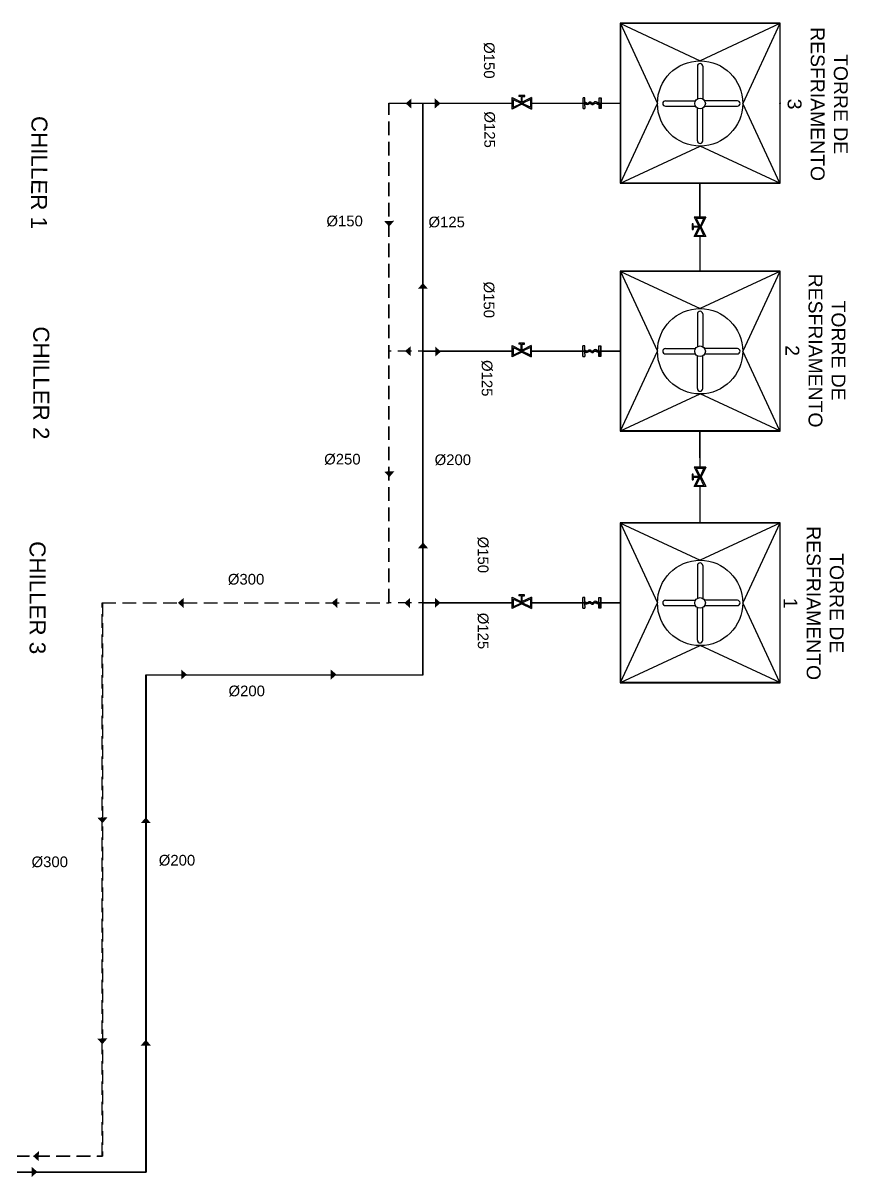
# Model space of a CAD drawing. Header units: millimetres. Extents: x -3738 to 3262, y -2165 to 2136.
# Drawn here: x 1144 to 2692, y -2104 to 60 of the extents above; entities that cross this region are included whole.
import ezdxf

# ---------------------------------------------------------------- set-up
doc = ezdxf.new("R2010")
doc.units = ezdxf.units.MM
doc.linetypes.add('DASHEDX2', pattern=[38.1, 25.4, -12.7])
doc.styles.get("Standard").update_dxf_attribs({"font": 'arial.ttf'})

msp = doc.modelspace()

# ---------------------------------------------------------------- hatches: boundary and pattern name
h = msp.add_hatch(color=256)
h.set_gradient(color1=(255, 255, 255), tint=1)
h.paths.add_polyline_path([(1873.2, -81.6), (1862.3, -90.9), (1873, -100.5), (1873.1, -91.7)])
h = msp.add_hatch(color=256)
h.set_gradient(color1=(255, 255, 255), tint=1)
h.paths.add_polyline_path([(1917.1, -100.4), (1927.9, -90.9), (1917.1, -81.5), (1917.1, -90.2)])
h = msp.add_hatch(color=256)
h.set_gradient(color1=(255, 255, 255), tint=1)
h.paths.add_polyline_path([(2081.2, -81.8), (2081.2, -77.8), (2085.8, -77.8), (2085.8, -75.8), (2075, -75.8), (2075, -77.8), (2079.6, -77.8), (2079.6, -81.8), (2079.6, -88.6), (2062.3, -80), (2062.3, -101.6), (2080.4, -92.6), (2098.4, -101.6), (2098.4, -80), (2081.2, -88.6)])
h.paths.add_polyline_path([(2096.8, -83.6), (2096.8, -85.4), (2096.8, -96.2), (2096.8, -98), (2081.2, -90.8)], flags=16)
h.paths.add_polyline_path([(2079.6, -90.8), (2064.1, -98), (2064.1, -96.2), (2064.1, -85.4), (2064.1, -83.6)], flags=16)
h = msp.add_hatch(color=256)
h.set_gradient(color1=(255, 255, 255), tint=1)
h.paths.add_polyline_path([(2195.5, -100.6), (2198.9, -100.6), (2198.9, -95.6), (2198.9, -92.3), (2198.9, -92.3, -0.084871), (2200.6, -92.6, 0.220547), (2205.2, -92.1, -0.300962), (2210.8, -92.4, 0.352674), (2215.6, -92.2, -0.316574), (2221.4, -91.6, 0.128167), (2223.8, -92.3), (2225.6, -92.3), (2225.6, -100.6), (2229, -100.6), (2229, -80.6), (2225.6, -80.6), (2225.6, -88.9), (2223.5, -88.9, -0.122528), (2221.2, -88.3, 0.319388), (2215.4, -89.1, -0.349002), (2211.2, -89.4, 0.322318), (2205.3, -89.6, -0.317246), (2201.8, -89.7, 0.144959), (2199.1, -88.9), (2198.9, -88.9), (2198.9, -85.6), (2198.9, -80.6), (2195.5, -80.6)])
h = msp.add_hatch(color=256)
h.set_gradient(color1=(255, 255, 255), tint=1)
edge = h.paths.add_edge_path()
edge.add_line((2229, -91.1), (2220, -91.1))
edge.add_arc((2218.9, -96), 5.02, 60.7856, 78.3359, ccw=False)
edge.add_arc((2223.8, -87.3), 5.02, 240.7856, 270)
edge.add_line((2223.8, -92.3), (2225.6, -92.3))
edge.add_line((2225.6, -92.3), (2225.6, -100.6))
edge.add_line((2225.6, -100.6), (2229, -100.6))
edge.add_line((2229, -100.6), (2229, -91.1))
h = msp.add_hatch(color=256)
h.set_gradient(color1=(255, 255, 255), tint=1)
h.paths.add_polyline_path([(1821.8, -311.3), (1831.4, -322), (1840.7, -311.1), (1831.9, -311.2)])
h = msp.add_hatch(color=256)
h.set_gradient(color1=(255, 255, 255), tint=1)
h.paths.add_polyline_path([(2405.8, -321.5), (2401.8, -321.5), (2401.8, -316.9), (2399.8, -316.9), (2399.8, -327.6), (2401.8, -327.6), (2401.8, -323.1), (2405.8, -323.1), (2412.6, -323.1), (2404, -340.3), (2425.6, -340.3), (2416.6, -322.3), (2425.6, -304.3), (2404, -304.3), (2412.6, -321.5)])
h.paths.add_polyline_path([(2407.6, -305.9), (2409.4, -305.9), (2420.2, -305.9), (2422, -305.9), (2414.8, -321.5)], flags=16)
h.paths.add_polyline_path([(2414.8, -323.1), (2422, -338.5), (2420.2, -338.5), (2409.4, -338.5), (2407.6, -338.5)], flags=16)
h = msp.add_hatch(color=256)
h.set_gradient(color1=(255, 255, 255), tint=1)
h.paths.add_polyline_path([(1894.1, -438.6), (1904.2, -438.6), (1894.8, -427.8), (1885.3, -438.6)])
h = msp.add_hatch(color=256)
h.set_gradient(color1=(255, 255, 255), tint=1)
h.paths.add_polyline_path([(2080.9, -546.7), (2080.9, -542.7), (2085.5, -542.7), (2085.5, -540.7), (2074.8, -540.7), (2074.8, -542.7), (2079.3, -542.7), (2079.3, -546.7), (2079.3, -553.5), (2062.1, -544.9), (2062.1, -566.5), (2080.1, -557.5), (2098.1, -566.5), (2098.1, -544.9), (2080.9, -553.4)])
h.paths.add_polyline_path([(2096.6, -548.5), (2096.6, -550.3), (2096.6, -561.1), (2096.6, -562.9), (2080.9, -555.6)], flags=16)
h.paths.add_polyline_path([(2079.3, -555.7), (2063.9, -562.9), (2063.9, -561.1), (2063.9, -550.3), (2063.9, -548.5)], flags=16)
h = msp.add_hatch(color=256)
h.set_gradient(color1=(255, 255, 255), tint=1)
h.paths.add_polyline_path([(1872.1, -546.1), (1861.1, -555.4), (1871.8, -565), (1871.9, -556.2)])
h = msp.add_hatch(color=256)
h.set_gradient(color1=(255, 255, 255), tint=1)
h.paths.add_polyline_path([(1917.8, -565.8), (1928.6, -556.4), (1917.8, -546.9), (1917.8, -555.7)])
h = msp.add_hatch(color=256)
h.set_gradient(color1=(255, 255, 255), tint=1)
h.paths.add_polyline_path([(2195, -565.6), (2198.4, -565.6), (2198.4, -560.6), (2198.4, -557.2), (2198.4, -557.2, -0.084871), (2200.1, -557.5, 0.220547), (2204.7, -557.1, -0.300962), (2210.3, -557.4, 0.352674), (2215.2, -557.2, -0.316574), (2220.9, -556.6, 0.128167), (2223.4, -557.2), (2225.2, -557.2), (2225.2, -565.6), (2228.5, -565.6), (2228.5, -545.5), (2225.2, -545.5), (2225.2, -553.9), (2223.1, -553.9, -0.122528), (2220.7, -553.3, 0.319388), (2214.9, -554.1, -0.349002), (2210.7, -554.4, 0.322318), (2204.8, -554.6, -0.317246), (2201.3, -554.7, 0.144959), (2198.6, -553.9), (2198.4, -553.9), (2198.4, -550.5), (2198.4, -545.5), (2195, -545.5)])
h = msp.add_hatch(color=256)
h.set_gradient(color1=(255, 255, 255), tint=1)
edge = h.paths.add_edge_path()
edge.add_line((2228.5, -556.1), (2219.5, -556.1))
edge.add_arc((2218.5, -561), 5.02, 60.7856, 78.3359, ccw=False)
edge.add_arc((2223.4, -552.2), 5.02, 240.7856, 270)
edge.add_line((2223.4, -557.2), (2225.2, -557.2))
edge.add_line((2225.2, -557.2), (2225.2, -565.6))
edge.add_line((2225.2, -565.6), (2228.5, -565.6))
edge.add_line((2228.5, -565.6), (2228.5, -556.1))
h = msp.add_hatch(color=256)
h.set_gradient(color1=(255, 255, 255), tint=1)
h.paths.add_polyline_path([(2405.9, -790.6), (2401.9, -790.6), (2401.9, -786), (2399.9, -786), (2399.9, -796.8), (2401.9, -796.8), (2401.9, -792.2), (2405.9, -792.2), (2412.7, -792.2), (2404.1, -809.4), (2425.7, -809.4), (2416.7, -791.4), (2425.7, -773.4), (2404.1, -773.4), (2412.6, -790.6)])
h.paths.add_polyline_path([(2407.7, -775), (2409.5, -775), (2420.3, -775), (2422.1, -775), (2414.8, -790.6)], flags=16)
h.paths.add_polyline_path([(2414.9, -792.2), (2422.1, -807.6), (2420.3, -807.6), (2409.5, -807.6), (2407.7, -807.6)], flags=16)
h = msp.add_hatch(color=256)
h.set_gradient(color1=(255, 255, 255), tint=1)
h.paths.add_polyline_path([(1822.2, -781.3), (1831.8, -792), (1841.1, -781.1), (1832.4, -781.2)])
h = msp.add_hatch(color=256)
h.set_gradient(color1=(255, 255, 255), tint=1)
h.paths.add_polyline_path([(1894.3, -925.1), (1904.4, -925.1), (1895, -914.3), (1885.5, -925.1)])
h = msp.add_hatch(color=256)
h.set_gradient(color1=(255, 255, 255), tint=1)
h.paths.add_polyline_path([(2081.1, -1018.6), (2081.1, -1014.6), (2085.7, -1014.6), (2085.7, -1012.6), (2074.9, -1012.6), (2074.9, -1014.6), (2079.5, -1014.6), (2079.5, -1018.6), (2079.5, -1025.4), (2062.2, -1016.8), (2062.2, -1038.4), (2080.3, -1029.4), (2098.3, -1038.4), (2098.3, -1016.8), (2081.1, -1025.3)])
h.paths.add_polyline_path([(2096.7, -1020.4), (2096.7, -1022.2), (2096.7, -1033), (2096.7, -1034.8), (2081.1, -1027.5)], flags=16)
h.paths.add_polyline_path([(2079.5, -1027.6), (2064, -1034.8), (2064, -1033), (2064, -1022.2), (2064, -1020.4)], flags=16)
h = msp.add_hatch(color=256)
h.set_gradient(color1=(255, 255, 255), tint=1)
h.paths.add_polyline_path([(1445.9, -1018.3), (1435, -1027.6), (1445.7, -1037.2), (1445.8, -1028.5)])
h = msp.add_hatch(color=256)
h.set_gradient(color1=(255, 255, 255), tint=1)
h.paths.add_polyline_path([(1734.2, -1018.2), (1723.3, -1027.5), (1734, -1037.1), (1734.1, -1028.3)])
h = msp.add_hatch(color=256)
h.set_gradient(color1=(255, 255, 255), tint=1)
h.paths.add_polyline_path([(1870.8, -1018.4), (1859.9, -1027.7), (1870.5, -1037.3), (1870.6, -1028.5)])
h = msp.add_hatch(color=256)
h.set_gradient(color1=(255, 255, 255), tint=1)
h.paths.add_polyline_path([(1917.2, -1036.9), (1928, -1027.5), (1917.2, -1018), (1917.2, -1026.8)])
h = msp.add_hatch(color=256)
h.set_gradient(color1=(255, 255, 255), tint=1)
h.paths.add_polyline_path([(2195.1, -1037.6), (2198.4, -1037.6), (2198.4, -1032.5), (2198.4, -1029.2), (2198.5, -1029.2, -0.084871), (2200.1, -1029.5, 0.220547), (2204.8, -1029, -0.300962), (2210.3, -1029.3, 0.352674), (2215.2, -1029.2, -0.316574), (2220.9, -1028.6, 0.128167), (2223.4, -1029.2), (2225.2, -1029.2), (2225.2, -1037.6), (2228.5, -1037.6), (2228.5, -1017.5), (2225.2, -1017.5), (2225.2, -1025.8), (2223.1, -1025.8, -0.122528), (2220.7, -1025.3, 0.319388), (2215, -1026, -0.349002), (2210.7, -1026.4, 0.322318), (2204.9, -1026.5, -0.317246), (2201.4, -1026.7, 0.144959), (2198.6, -1025.8), (2198.4, -1025.8), (2198.4, -1022.5), (2198.4, -1017.5), (2195.1, -1017.5)])
h = msp.add_hatch(color=256)
h.set_gradient(color1=(255, 255, 255), tint=1)
edge = h.paths.add_edge_path()
edge.add_line((2228.5, -1028), (2219.5, -1028))
edge.add_arc((2218.5, -1032.9), 5.02, 60.7856, 78.3359, ccw=False)
edge.add_arc((2223.4, -1024.2), 5.02, 240.7856, 270)
edge.add_line((2223.4, -1029.2), (2225.2, -1029.2))
edge.add_line((2225.2, -1029.2), (2225.2, -1037.6))
edge.add_line((2225.2, -1037.6), (2228.5, -1037.6))
edge.add_line((2228.5, -1037.6), (2228.5, -1028))
h = msp.add_hatch(color=256)
h.set_gradient(color1=(255, 255, 255), tint=1)
h.paths.add_polyline_path([(1441.2, -1171.6), (1452, -1162.1), (1441.2, -1152.7), (1441.2, -1161.5)])
h = msp.add_hatch(color=256)
h.set_gradient(color1=(255, 255, 255), tint=1)
h.paths.add_polyline_path([(1721.9, -1171.6), (1732.7, -1162.1), (1721.9, -1152.7), (1721.9, -1161.5)])
h = msp.add_hatch(color=256)
h.set_gradient(color1=(255, 255, 255), tint=1)
h.paths.add_polyline_path([(1283.8, -1430.3), (1293.4, -1441), (1302.7, -1430.1), (1294, -1430.2)])
h = msp.add_hatch(color=256)
h.set_gradient(color1=(255, 255, 255), tint=1)
h.paths.add_polyline_path([(1374.1, -1440.8), (1384.2, -1440.8), (1374.8, -1430), (1365.3, -1440.8)])
h = msp.add_hatch(color=256)
h.set_gradient(color1=(255, 255, 255), tint=1)
h.paths.add_polyline_path([(1283.6, -1844.8), (1293.2, -1855.5), (1302.5, -1844.6), (1293.7, -1844.6)])
h = msp.add_hatch(color=256)
h.set_gradient(color1=(255, 255, 255), tint=1)
h.paths.add_polyline_path([(1374.1, -1857.8), (1384.2, -1857.8), (1374.8, -1847), (1365.3, -1857.8)])
h = msp.add_hatch(color=256)
h.set_gradient(color1=(255, 255, 255), tint=1)
h.paths.add_polyline_path([(1174.1, -2056), (1163.2, -2065.3), (1173.9, -2074.9), (1174, -2066.1)])
h = msp.add_hatch(color=256)
h.set_gradient(color1=(255, 255, 255), tint=1)
h.paths.add_polyline_path([(1160.7, -2104.3), (1171.5, -2094.8), (1160.7, -2085.4), (1160.7, -2094.1)])

# ---------------------------------------------------------------- linework, layer by layer
for p, q in [((2265.4, 58.8), (2265.4, -240.2)), ((2564.4, 58.8), (2265.4, 58.8)), ((2265.4, 58.8), (2334.9, -91)), ((2265.4, 58.8), (2414.9, -11)), ((2564.4, 58.8), (2414.9, -11)), ((2564.4, 58.8), (2494.9, -91)), ((2564.4, 58.8), (2564.4, -90.5)), ((2409.9, -21), (2409.9, -82.3)), ((2419.9, -21), (2419.9, -82.3)), ((2062.3, -83.6), (2062.3, -80)), ((2062.3, -101.6), (2062.3, -80)), ((2062.3, -80), (2079.6, -88.6)), ((2062.3, -101.6), (2062.3, -83.6)), ((2064.1, -85.4), (2064.1, -83.6)), ((2064.1, -83.6), (2079.6, -90.8)), ((2064.1, -85.4), (2064.1, -96.2)), ((2085.8, -75.8), (2075, -75.8)), ((2075, -75.8), (2075, -77.8)), ((2079.6, -77.8), (2075, -77.8)), ((2079.6, -81.8), (2079.6, -77.8)), ((2079.6, -88.6), (2079.6, -81.8)), ((2081.2, -81.8), (2081.2, -77.8)), ((2081.2, -77.8), (2085.8, -77.8)), ((2098.4, -80), (2081.2, -88.6)), ((2081.2, -88.6), (2081.2, -81.8)), ((2096.8, -83.6), (2081.2, -90.8)), ((2085.8, -77.8), (2085.8, -75.8)), ((2096.8, -85.4), (2096.8, -83.6)), ((2096.8, -85.4), (2096.8, -96.2)), ((2098.4, -83.6), (2098.4, -80)), ((2098.4, -80), (2098.4, -101.6)), ((2098.4, -101.6), (2098.4, -83.6)), ((2195.5, -83.9), (2195.5, -80.6)), ((2195.5, -100.6), (2195.5, -80.6)), ((2198.9, -80.6), (2195.5, -80.6)), ((2195.5, -100.6), (2195.5, -83.9)), ((2198.9, -85.6), (2198.9, -80.6)), ((2198.9, -88.9), (2198.9, -85.6)), ((2225.6, -88.9), (2225.6, -80.6)), ((2225.6, -80.6), (2229, -80.6)), ((2229, -83.9), (2229, -80.6)), ((2229, -80.6), (2229, -100.6)), ((2229, -100.6), (2229, -83.9)), ((2349.9, -86), (2406.2, -86)), ((2484.9, -86), (2423.5, -86)), ((1894.8, -90.5), (1894.8, -91)), ((1894.8, -90.5), (2064.1, -90.5)), ((1894.8, -1027.3), (1894.8, -91)), ((1894.8, -91), (1894.8, -91)), ((1895.3, -555.3), (1895.3, -91)), ((2064.1, -91), (1895.3, -91)), ((2080.4, -92.6), (2062.3, -101.6)), ((2080.4, -92.6), (2062.3, -101.6)), ((2062.3, -101.6), (2062.3, -98)), ((2064.1, -98), (2079.6, -90.8)), ((2064.1, -96.2), (2064.1, -98)), ((2078.9, -90.5), (2081.8, -90.5)), ((2078.9, -90.5), (2081.8, -90.5)), ((2079.2, -91), (2081.6, -91)), ((2081.6, -91), (2079.2, -91)), ((2080.4, -92.6), (2098.4, -101.6)), ((2098.4, -101.6), (2080.4, -92.6)), ((2096.8, -98), (2081.2, -90.8)), ((2096.8, -90.5), (2264.9, -90.5)), ((2264.9, -91), (2096.8, -91)), ((2096.8, -96.2), (2096.8, -98)), ((2098.4, -101.6), (2098.4, -98)), ((2195.5, -100.6), (2195.5, -97.3)), ((2195.5, -100.6), (2198.9, -100.6)), ((2198.9, -88.9), (2199.1, -88.9)), ((2198.9, -95.6), (2198.9, -92.3)), ((2198.9, -92.3), (2198.9, -92.3)), ((2198.9, -95.6), (2198.9, -100.6)), ((2202.6, -90.1), (2202.6, -90.1)), ((2223.5, -88.9), (2225.6, -88.9)), ((2223.8, -92.3), (2225.6, -92.3)), ((2225.6, -100.6), (2225.6, -92.3)), ((2229, -100.6), (2225.6, -100.6)), ((2229, -100.6), (2229, -97.3)), ((2264.9, -90), (2264.9, -90.5)), ((2265.4, -240.2), (2334.9, -91)), ((2349.9, -96), (2406.2, -96)), ((2409.9, -161), (2409.9, -99.7)), ((2419.9, -161), (2419.9, -99.7)), ((2423.5, -96), (2484.9, -96)), ((2564.4, -240.2), (2494.9, -91)), ((2564.4, -91), (2564.4, -90.5)), ((2564.4, -91), (2564.4, -240.2)), ((2564.9, -90), (2564.9, -91)), ((2265.4, -240.2), (2414.9, -171)), ((2564.4, -240.2), (2414.9, -171)), ((2414.6, -240.2), (2265.4, -240.2)), ((2414.6, -240.7), (2414.6, -240.2)), ((2414.6, -305.9), (2414.6, -240.2)), ((2414.6, -290.7), (2414.6, -240.7)), ((2564.4, -240.2), (2415.1, -240.2)), ((2415.1, -240.7), (2415.1, -240.2)), ((2415.1, -290.7), (2415.1, -240.7)), ((2414.6, -290.7), (2414.6, -305.9)), ((2415.1, -305.9), (2415.1, -290.7)), ((2401.8, -316.9), (2399.8, -316.9)), ((2399.8, -316.9), (2399.8, -327.6)), ((2401.8, -321.5), (2401.8, -316.9)), ((2405.8, -321.5), (2401.8, -321.5)), ((2405.8, -323.1), (2401.8, -323.1)), ((2401.8, -323.1), (2401.8, -327.6)), ((2407.6, -304.3), (2404, -304.3)), ((2404, -304.3), (2425.6, -304.3)), ((2404, -304.3), (2412.6, -321.5)), ((2404, -340.3), (2412.6, -323.1)), ((2412.6, -321.5), (2405.8, -321.5)), ((2412.6, -323.1), (2405.8, -323.1)), ((2425.6, -304.3), (2407.6, -304.3)), ((2409.4, -305.9), (2407.6, -305.9)), ((2407.6, -305.9), (2414.8, -321.5)), ((2407.6, -338.5), (2414.8, -323.1)), ((2409.4, -305.9), (2420.2, -305.9)), ((2414.5, -323.8), (2414.5, -320.9)), ((2414.6, -321.1), (2414.6, -323.5)), ((2414.6, -323.5), (2414.6, -321.1)), ((2422, -305.9), (2414.8, -321.5)), ((2422, -338.5), (2414.8, -323.1)), ((2415, -323.5), (2415, -321.1)), ((2415.1, -323.8), (2415.1, -320.8)), ((2416.6, -322.3), (2425.6, -304.3)), ((2425.6, -304.3), (2416.6, -322.3)), ((2416.6, -322.3), (2425.6, -340.3)), ((2416.6, -322.3), (2425.6, -340.3)), ((2420.2, -305.9), (2422, -305.9)), ((2425.6, -304.3), (2422, -304.3)), ((2399.8, -327.6), (2401.8, -327.6)), ((2407.6, -340.3), (2404, -340.3)), ((2425.6, -340.3), (2404, -340.3)), ((2409.4, -338.5), (2407.6, -338.5)), ((2425.6, -340.3), (2407.6, -340.3)), ((2409.4, -338.5), (2420.2, -338.5)), ((2414.6, -338.5), (2414.6, -405.6)), ((2415.1, -405.6), (2415.1, -338.5)), ((2420.2, -338.5), (2422, -338.5)), ((2425.6, -340.3), (2422, -340.3)), ((2265.4, -406.1), (2265.4, -705.1)), ((2414.6, -406.1), (2265.4, -406.1)), ((2265.4, -406.1), (2334.9, -555.8)), ((2265.4, -406.1), (2414.9, -475.8)), ((2414.6, -405.6), (2414.6, -406.1)), ((2564.4, -406.1), (2414.9, -475.8)), ((2415.1, -405.6), (2415.1, -406.1)), ((2564.4, -406.1), (2415.1, -406.1)), ((2564.4, -406.1), (2494.9, -555.8)), ((2564.4, -406.1), (2564.4, -555.3)), ((2409.9, -485.8), (2409.9, -547.2)), ((2419.9, -485.8), (2419.9, -547.2)), ((2085.5, -540.7), (2074.8, -540.7)), ((2074.8, -540.7), (2074.8, -542.7)), ((2085.5, -542.7), (2085.5, -540.7)), ((2063.9, -555.3), (1895.3, -555.3)), ((1895.3, -1027.3), (1895.3, -555.8)), ((1895.3, -555.8), (2063.9, -555.8)), ((2062.1, -548.5), (2062.1, -544.9)), ((2062.1, -566.5), (2062.1, -544.9)), ((2062.1, -544.9), (2079.3, -553.5)), ((2062.1, -566.5), (2062.1, -548.5)), ((2080.1, -557.5), (2062.1, -566.5)), ((2080.1, -557.5), (2062.1, -566.5)), ((2063.9, -550.3), (2063.9, -548.5)), ((2063.9, -548.5), (2079.3, -555.7)), ((2063.9, -550.3), (2063.9, -561.1)), ((2063.9, -562.9), (2079.3, -555.7)), ((2063.9, -561.1), (2063.9, -562.9)), ((2079.3, -542.7), (2074.8, -542.7)), ((2081.6, -555.3), (2078.5, -555.3)), ((2078.6, -555.3), (2081.5, -555.3)), ((2078.9, -555.8), (2081.3, -555.8)), ((2079, -555.8), (2081.3, -555.8)), ((2079.3, -546.7), (2079.3, -542.7)), ((2079.3, -553.5), (2079.3, -546.7)), ((2080.1, -557.5), (2098.1, -566.5)), ((2098.1, -566.5), (2080.1, -557.5)), ((2080.9, -546.7), (2080.9, -542.7)), ((2080.9, -542.7), (2085.5, -542.7)), ((2098.1, -544.9), (2080.9, -553.4)), ((2080.9, -553.4), (2080.9, -546.7)), ((2096.6, -548.5), (2080.9, -555.6)), ((2096.6, -562.9), (2080.9, -555.6)), ((2096.6, -550.3), (2096.6, -548.5)), ((2096.6, -550.3), (2096.6, -561.1)), ((2264.9, -555.3), (2096.6, -555.3)), ((2096.6, -555.8), (2264.9, -555.8)), ((2096.6, -561.1), (2096.6, -562.9)), ((2098.1, -548.5), (2098.1, -544.9)), ((2098.1, -544.9), (2098.1, -566.5)), ((2098.1, -566.5), (2098.1, -548.5)), ((2195, -548.9), (2195, -545.5)), ((2195, -565.6), (2195, -545.5)), ((2198.4, -545.5), (2195, -545.5)), ((2195, -565.6), (2195, -548.9)), ((2195, -565.6), (2195, -562.3)), ((2198.4, -550.5), (2198.4, -545.5)), ((2198.4, -553.9), (2198.4, -550.5)), ((2198.4, -553.9), (2198.6, -553.9)), ((2198.4, -560.6), (2198.4, -557.2)), ((2198.4, -557.2), (2198.4, -557.2)), ((2198.4, -560.6), (2198.4, -565.6)), ((2202.1, -555.1), (2202.1, -555.1)), ((2223.1, -553.9), (2225.2, -553.9)), ((2223.4, -557.2), (2225.2, -557.2)), ((2225.2, -553.9), (2225.2, -545.5)), ((2225.2, -545.5), (2228.5, -545.5)), ((2225.2, -565.6), (2225.2, -557.2)), ((2228.5, -548.9), (2228.5, -545.5)), ((2228.5, -545.5), (2228.5, -565.6)), ((2228.5, -565.6), (2228.5, -548.9)), ((2228.5, -565.6), (2228.5, -562.3)), ((2265.4, -705.1), (2334.9, -555.8)), ((2349.9, -550.8), (2406.2, -550.8)), ((2349.9, -560.8), (2406.2, -560.8)), ((2484.9, -550.8), (2423.5, -550.8)), ((2423.5, -560.8), (2484.9, -560.8)), ((2564.4, -705.1), (2494.9, -555.8)), ((2564.4, -555.8), (2564.4, -555.3)), ((2564.4, -555.8), (2564.4, -705.1)), ((2564.9, -555.8), (2564.9, -555.3)), ((2062.1, -566.5), (2062.1, -562.9)), ((2098.1, -566.5), (2098.1, -562.9)), ((2195, -565.6), (2198.4, -565.6)), ((2228.5, -565.6), (2225.2, -565.6)), ((2409.9, -625.8), (2409.9, -564.5)), ((2419.9, -625.8), (2419.9, -564.5)), ((2265.4, -705.1), (2414.9, -635.8)), ((2564.4, -705.1), (2414.9, -635.8)), ((2414.6, -705.1), (2265.4, -705.1)), ((2414.6, -705.6), (2414.6, -705.1)), ((2414.6, -755.6), (2414.6, -705.6)), ((2564.4, -705.1), (2415.1, -705.1)), ((2415.1, -705.6), (2415.1, -705.1)), ((2415.1, -755.6), (2415.1, -705.6)), ((2414.6, -755.6), (2414.6, -775)), ((2415.1, -775), (2415.1, -755.6)), ((2407.7, -773.4), (2404.1, -773.4)), ((2404.1, -773.4), (2425.7, -773.4)), ((2404.1, -773.4), (2412.6, -790.6)), ((2425.7, -773.4), (2407.7, -773.4)), ((2409.5, -775), (2407.7, -775)), ((2407.7, -775), (2414.8, -790.6)), ((2409.5, -775), (2420.3, -775)), ((2422.1, -775), (2414.8, -790.6)), ((2416.7, -791.4), (2425.7, -773.4)), ((2425.7, -773.4), (2416.7, -791.4)), ((2420.3, -775), (2422.1, -775)), ((2425.7, -773.4), (2422.1, -773.4)), ((2401.9, -786), (2399.9, -786)), ((2399.9, -786), (2399.9, -796.8)), ((2399.9, -796.8), (2401.9, -796.8)), ((2401.9, -790.6), (2401.9, -786)), ((2405.9, -790.6), (2401.9, -790.6)), ((2405.9, -792.2), (2401.9, -792.2)), ((2401.9, -792.2), (2401.9, -796.8)), ((2404.1, -809.4), (2412.7, -792.2)), ((2412.6, -790.6), (2405.9, -790.6)), ((2412.7, -792.2), (2405.9, -792.2)), ((2407.7, -807.6), (2414.9, -792.2)), ((2414.5, -792.9), (2414.5, -790)), ((2414.6, -790.1), (2414.6, -792.8)), ((2422.1, -807.6), (2414.9, -792.2)), ((2415, -792.6), (2415, -790.2)), ((2415.1, -792.8), (2415.1, -790)), ((2416.7, -791.4), (2425.7, -809.4)), ((2416.7, -791.4), (2425.7, -809.4)), ((2407.7, -809.4), (2404.1, -809.4)), ((2425.7, -809.4), (2404.1, -809.4)), ((2409.5, -807.6), (2407.7, -807.6)), ((2425.7, -809.4), (2407.7, -809.4)), ((2409.5, -807.6), (2420.3, -807.6)), ((2414.6, -807.6), (2414.6, -877.5)), ((2415.1, -877.5), (2415.1, -807.6)), ((2420.3, -807.6), (2422.1, -807.6)), ((2425.7, -809.4), (2422.1, -809.4)), ((2265.4, -878), (2265.4, -1027.3)), ((2414.6, -878), (2265.4, -878)), ((2265.4, -878), (2334.9, -1027.8)), ((2265.4, -878), (2414.9, -947.8)), ((2414.6, -877.5), (2414.6, -878)), ((2564.4, -878), (2414.9, -947.8)), ((2415.1, -877.5), (2415.1, -878)), ((2415.1, -877.5), (2415.1, -877.5)), ((2564.4, -878), (2415.1, -878)), ((2564.4, -878), (2494.9, -1027.8)), ((2564.4, -878), (2564.4, -1027.3)), ((2409.9, -957.8), (2409.9, -1019.1)), ((2419.9, -957.8), (2419.9, -1019.1)), ((2062.2, -1020.4), (2062.2, -1016.8)), ((2062.2, -1038.4), (2062.2, -1016.8)), ((2062.2, -1016.8), (2079.5, -1025.4)), ((2085.7, -1012.6), (2074.9, -1012.6)), ((2074.9, -1012.6), (2074.9, -1014.6)), ((2079.5, -1014.6), (2074.9, -1014.6)), ((2079.5, -1018.6), (2079.5, -1014.6)), ((2081.1, -1018.6), (2081.1, -1014.6)), ((2081.1, -1014.6), (2085.7, -1014.6)), ((2098.3, -1016.8), (2081.1, -1025.3)), ((2085.7, -1014.6), (2085.7, -1012.6)), ((2098.3, -1020.4), (2098.3, -1016.8)), ((2098.3, -1016.8), (2098.3, -1038.4)), ((1831, -1026.8), (1831, -1027.3)), ((1831.5, -1026.8), (1831.5, -1027.3)), ((1894.8, -1162.3), (1894.8, -1027.8)), ((2064, -1027.3), (1895.3, -1027.3)), ((1895.3, -1162.8), (1895.3, -1027.8)), ((1895.3, -1027.8), (2064, -1027.8)), ((2062.2, -1038.4), (2062.2, -1020.4)), ((2080.3, -1029.4), (2062.2, -1038.4)), ((2080.3, -1029.4), (2062.2, -1038.4)), ((2062.2, -1038.4), (2062.2, -1034.8)), ((2064, -1022.2), (2064, -1020.4)), ((2064, -1020.4), (2079.5, -1027.6)), ((2064, -1022.2), (2064, -1033)), ((2064, -1034.8), (2079.5, -1027.6)), ((2064, -1033), (2064, -1034.8)), ((2078.8, -1027.2), (2081.7, -1027.2)), ((2081.6, -1027.3), (2078.9, -1027.3)), ((2079, -1027.8), (2081.6, -1027.8)), ((2079.1, -1027.7), (2081.5, -1027.7)), ((2079.5, -1025.4), (2079.5, -1018.6)), ((2080.3, -1029.4), (2098.3, -1038.4)), ((2098.3, -1038.4), (2080.3, -1029.4)), ((2081.1, -1025.3), (2081.1, -1018.6)), ((2096.7, -1020.4), (2081.1, -1027.5)), ((2096.7, -1034.8), (2081.1, -1027.5)), ((2096.7, -1022.2), (2096.7, -1020.4)), ((2096.7, -1022.2), (2096.7, -1033)), ((2264.9, -1027.3), (2096.7, -1027.3)), ((2096.7, -1027.8), (2264.9, -1027.8)), ((2096.7, -1033), (2096.7, -1034.8)), ((2098.3, -1038.4), (2098.3, -1020.4)), ((2098.3, -1038.4), (2098.3, -1034.8)), ((2195.1, -1020.8), (2195.1, -1017.5)), ((2195.1, -1037.6), (2195.1, -1017.5)), ((2198.4, -1017.5), (2195.1, -1017.5)), ((2195.1, -1037.6), (2195.1, -1020.8)), ((2195.1, -1037.6), (2195.1, -1034.2)), ((2195.1, -1037.6), (2198.4, -1037.6)), ((2198.4, -1022.5), (2198.4, -1017.5)), ((2198.4, -1025.8), (2198.4, -1022.5)), ((2198.4, -1025.8), (2198.6, -1025.8)), ((2198.4, -1032.5), (2198.4, -1029.2)), ((2198.4, -1029.2), (2198.5, -1029.2)), ((2198.4, -1032.5), (2198.4, -1037.6)), ((2202.2, -1027), (2202.1, -1027)), ((2223.1, -1025.8), (2225.2, -1025.8)), ((2223.4, -1029.2), (2225.2, -1029.2)), ((2225.2, -1025.8), (2225.2, -1017.5)), ((2225.2, -1017.5), (2228.5, -1017.5)), ((2225.2, -1037.6), (2225.2, -1029.2)), ((2228.5, -1037.6), (2225.2, -1037.6)), ((2228.5, -1020.8), (2228.5, -1017.5)), ((2228.5, -1017.5), (2228.5, -1037.6)), ((2228.5, -1037.6), (2228.5, -1020.8)), ((2228.5, -1037.6), (2228.5, -1034.2)), ((2265.4, -1027.3), (2264.9, -1027.3)), ((2265.4, -1027.8), (2265.4, -1177)), ((2265.4, -1177), (2334.9, -1027.8)), ((2349.9, -1022.8), (2406.2, -1022.8)), ((2349.9, -1032.8), (2406.2, -1032.8)), ((2409.9, -1097.8), (2409.9, -1036.4)), ((2419.9, -1097.8), (2419.9, -1036.4)), ((2484.9, -1022.8), (2423.5, -1022.8)), ((2423.5, -1032.8), (2484.9, -1032.8)), ((2564.4, -1177), (2494.9, -1027.8)), ((2564.4, -1027.8), (2564.4, -1027.3)), ((2564.4, -1027.8), (2564.4, -1177)), ((2564.9, -1027.8), (2564.9, -1027.3)), ((2265.4, -1177), (2414.9, -1107.8)), ((2564.4, -1177), (2414.9, -1107.8)), ((1374.8, -2094.8), (1374.8, -1162.3)), ((1374.8, -1162.3), (1894.8, -1162.3)), ((1375.3, -1162.8), (1375.3, -2095.3)), ((1375.3, -1162.8), (1895.3, -1162.8)), ((2414.6, -1177), (2265.4, -1177)), ((2564.4, -1177), (2415.1, -1177)), ((74.3, -2095.3), (1375.3, -2095.3)), ((74.8, -2094.8), (1374.8, -2094.8))]:
    msp.add_line(p, q)
at = {"linetype": 'DASHEDX2'}
for p, q in [((1831, -1026.8), (1831, -90.5)), ((1831, -90.5), (2064.1, -90.5)), ((1831.5, -1026.8), (1831.5, -91)), ((2064.1, -91), (1831.5, -91)), ((2078.9, -90.5), (2081.8, -90.5)), ((2081.6, -91), (2079.2, -91)), ((2096.8, -90.5), (2264.9, -90.5)), ((2264.9, -91), (2096.8, -91)), ((2414.6, -290.7), (2414.6, -290.7)), ((2063.9, -555.3), (1831.5, -555.3)), ((2063.9, -555.8), (1831.5, -555.8)), ((2081.6, -555.3), (2078.5, -555.3)), ((2081.3, -555.8), (2079, -555.8)), ((2264.9, -555.3), (2096.6, -555.3)), ((2264.9, -555.8), (2096.6, -555.8)), ((1292.9, -2064.8), (1292.9, -1027.3)), ((1292.9, -1027.3), (1831, -1027.3)), ((1293.4, -1027.8), (1293.4, -2065.3)), ((1293.4, -1027.8), (1831, -1027.8)), ((2064, -1027.8), (1831, -1027.8)), ((1831.5, -1027.3), (1831.5, -1027.3)), ((2064, -1027.3), (1831.5, -1027.3)), ((1894.8, -1027.3), (1894.8, -1027.3)), ((2081.6, -1027.3), (2078.9, -1027.3)), ((2081.6, -1027.8), (2079, -1027.8)), ((2265.4, -1027.3), (2096.7, -1027.3)), ((2265.4, -1027.8), (2096.7, -1027.8)), ((2265.4, -1027.8), (2264.9, -1027.8)), ((292.4, -2065.3), (1293.4, -2065.3)), ((292.9, -2064.8), (1292.9, -2064.8))]:
    msp.add_line(p, q, dxfattribs=at)
for points in [[(2564.9, -90), (2564.9, 59.8), (2264.9, 59.8), (2264.9, -90)], [(2264.9, -91), (2264.9, -240.7), (2414.6, -240.7)], [(2415.1, -240.7), (2564.9, -240.7), (2564.9, -91)], [(2414.6, -405.6), (2264.9, -405.6), (2264.9, -555.3)], [(2564.9, -555.3), (2564.9, -405.6), (2415.1, -405.6)], [(2264.9, -555.8), (2264.9, -705.6), (2414.6, -705.6)], [(2415.1, -705.6), (2564.9, -705.6), (2564.9, -555.8)], [(2414.6, -877.5), (2264.9, -877.5), (2264.9, -1027.3)], [(2564.9, -1027.3), (2564.9, -877.5), (2415.1, -877.5)], [(2264.9, -1027.8), (2264.9, -1177.5), (2414.6, -1177.5)], [(2415.1, -1177.5), (2564.9, -1177.5), (2564.9, -1027.8)]]:
    msp.add_lwpolyline(points)
for centre, radius in [((2414.9, -91), 80), ((2414.9, -91), 10), ((2414.9, -555.8), 80), ((2414.9, -555.8), 10), ((2414.9, -1027.8), 80), ((2414.9, -1027.8), 10)]:
    msp.add_circle(centre, radius)
for centre, radius, start, end in [((2414.9, -21), 5, 0, 180), ((2349.9, -91), 5, 90, 270), ((2484.9, -91), 5, 270, 90), ((2198.9, -97.3), 5.02, 70.5955, 90), ((2199.1, -94), 5.02, 57.0076, 90), ((2202.4, -87.3), 5.55, 250.5955, 300.3448), ((2203.5, -87.2), 3.03, 237.0076, 307.4133), ((2207.8, -96.4), 5.02, 53.3456, 120.3448), ((2208.4, -93.6), 5.02, 55.953, 127.4133), ((2213.1, -89.3), 3.9, 233.3456, 311.0513), ((2213.1, -86.6), 3.43, 235.953, 312.9094), ((2218.8, -92.8), 5.02, 62.0579, 132.9094), ((2218.9, -96), 5.02, 60.7856, 131.0513), ((2223.5, -83.9), 5.02, 242.0579, 270), ((2223.8, -87.3), 5.02, 240.7856, 270), ((2414.9, -161), 5, 180, 0), ((2414.9, -485.8), 5, 0, 180), ((2198.4, -562.3), 5.02, 70.5955, 90), ((2198.6, -558.9), 5.02, 57.0076, 90), ((2201.9, -552.3), 5.55, 250.5955, 300.3448), ((2203, -552.2), 3.03, 237.0076, 307.4133), ((2207.3, -561.4), 5.02, 53.3456, 120.3448), ((2207.9, -558.6), 5.02, 55.953, 127.4133), ((2212.6, -554.3), 3.9, 233.3456, 311.0513), ((2212.6, -551.6), 3.43, 235.953, 312.9094), ((2218.4, -557.7), 5.02, 62.0579, 132.9094), ((2218.5, -561), 5.02, 60.7856, 131.0513), ((2223.1, -548.9), 5.02, 242.0579, 270), ((2223.4, -552.2), 5.02, 240.7856, 270), ((2349.9, -555.8), 5, 90, 270), ((2484.9, -555.8), 5, 270, 90), ((2414.9, -625.8), 5, 180, 0), ((2414.9, -957.8), 5, 0, 180), ((2198.5, -1034.2), 5.02, 70.5955, 90), ((2198.6, -1030.9), 5.02, 57.0076, 90), ((2202, -1024.2), 5.55, 250.5955, 300.3448), ((2203, -1024.1), 3.03, 237.0076, 307.4133), ((2207.3, -1033.4), 5.02, 53.3456, 120.3448), ((2207.9, -1030.5), 5.02, 55.953, 127.4133), ((2212.6, -1026.2), 3.9, 233.3456, 311.0513), ((2212.6, -1023.5), 3.43, 235.953, 312.9094), ((2218.4, -1029.7), 5.02, 62.0579, 132.9094), ((2218.5, -1032.9), 5.02, 60.7856, 131.0513), ((2223.1, -1020.8), 5.02, 242.0579, 270), ((2223.4, -1024.2), 5.02, 240.7856, 270), ((2349.9, -1027.8), 5, 90, 270), ((2484.9, -1027.8), 5, 270, 90), ((2414.9, -1097.8), 5, 180, 0)]:
    msp.add_arc(centre, radius, start, end)

# ---------------------------------------------------------------- texts
at = {"attachment_point": 4}
for s, width, heights, insert, char_height, rotation in [('\\pxqc;TORRE DE RESFRIAMENTO 3', 297.971, [294.8], (2635.4, 56.8), 26, 270), ('\\pxqc;{\\H1.36364x;CHILLER 1} ', 299.758, [54.9], (1175.1, -70.6), 22, 269.7856), ('\\pxqc;TORRE DE RESFRIAMENTO 2', 297.971, [294.8], (2631.4, -405.5), 26, 270), ('\\pxqc;CHILLER 2', 299.758, [54.9], (1178.3, -465.2), 30, 270), ('\\pxqc;TORRE DE RESFRIAMENTO 1', 297.971, [294.8], (2628, -879.2), 26, 270), ('\\pxqc;{\\H1.36364x;CHILLER 3} ', 299.758, [54.9], (1171.5, -868.1), 22, 270)]:
    msp.add_mtext_dynamic_manual_height_columns(s, width=width, gutter_width=12.5, heights=heights, dxfattribs=dict(at, insert=insert, char_height=char_height, rotation=rotation))
at = {"linetype": 'DASHEDX2', "char_height": 20, "attachment_point": 1, "rotation": 270}
for s, width, gutter_width, insert in [('%%C150', 198.147, 38.5, (2029.3, 24)), ('%%C125', 125.59, 12.5, (2030.1, -105.9)), ('%%C150', 198.147, 38.5, (2028.9, -425.1)), ('%%C125', 125.59, 12.5, (2025.2, -572.2)), ('%%C150', 198.147, 38.5, (2017.8, -903.4)), ('%%C125', 125.59, 12.5, (2017.8, -1046.2))]:
    msp.add_mtext_dynamic_manual_height_columns(s, width=width, gutter_width=gutter_width, heights=[0], dxfattribs=dict(at, insert=insert))
at = {"linetype": 'DASHEDX2', "char_height": 20, "attachment_point": 1}
for s, width, heights, insert in [('%%C150', 31.232, [0], (1713.7, -301.4)), ('%%C125', 125.59, [32.3], (1905.2, -303.3)), ('%%C250', 64.33, [0], (1709.5, -748.1)), ('\\pxt4;%%C200', 125.59, [0], (1916.8, -749.2)), ('\\pxt4;%%C300', 125.59, [0], (1528.8, -973.3)), ('\\pxt4;%%C200', 125.59, [0], (1530, -1182.8)), ('\\pxt4;%%C300', 125.59, [0], (1160.4, -1503.3)), ('\\pxt4;%%C200', 125.59, [0], (1399.1, -1500.3))]:
    msp.add_mtext_dynamic_manual_height_columns(s, width=width, gutter_width=12.5, heights=heights, dxfattribs=dict(at, insert=insert))

doc.saveas('drawing.dxf')
